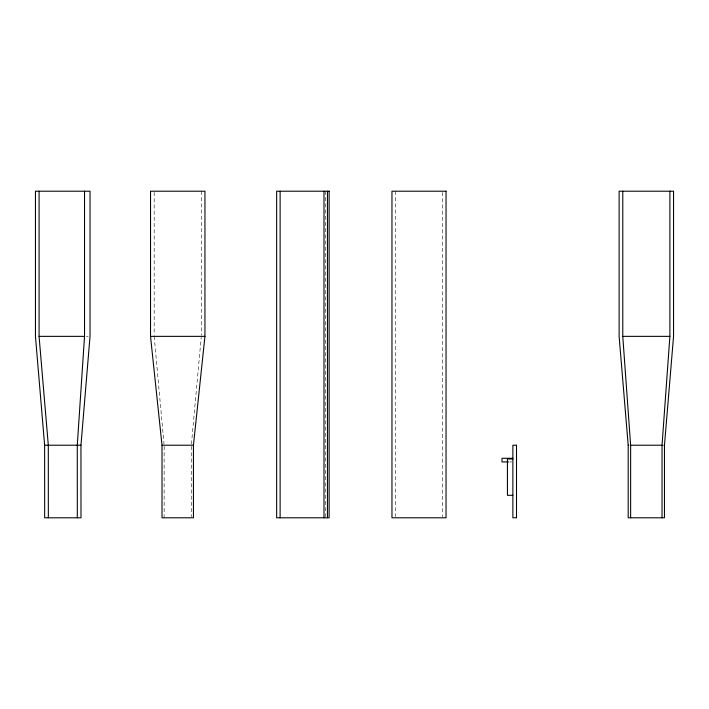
<?xml version="1.0" encoding="UTF-8"?>
<svg xmlns="http://www.w3.org/2000/svg" width="709" height="709" viewBox="0 0 709 709"><rect width="100%" height="100%" fill="white"/><g stroke="black" fill="none" stroke-linecap="round" stroke-linejoin="round"><path stroke-width="0.53" stroke-dasharray="3.54 2.66" d="M191.43 444.118L201.188 337.457M86.374 336.358L88.191 336.358M509.611 461.922L511.783 461.922M154.172 336.358L164.027 444.118M442.646 192.316L442.646 516.684M395.356 191.208L395.356 516.684M325.458 191.208L325.458 516.684M201.285 191.208L201.285 335.26M191.333 446.315L191.333 516.693M164.133 446.315L164.133 517.792M154.172 192.307L154.172 335.26"/><path stroke-width="1.06" d="M84.531 191.208L84.531 336.358L77.281 445.217L77.316 517.792M662.038 517.792L662.038 445.217L669.89 336.358L669.89 191.208M80.959 445.217L90.025 336.358L90.025 191.208L35.45 191.208L35.45 336.358L44.632 445.217L44.667 517.792L80.994 517.792L80.959 445.217L44.632 445.217M664.475 445.217L673.55 336.358L673.55 191.208L619.117 191.208L619.117 336.358L628.192 445.217L628.192 517.792L664.475 517.792L664.475 445.217L663.863 445.217M193.442 445.217L204.945 336.358L204.945 191.208L150.521 191.208L150.521 336.358L162.015 445.217L162.015 517.792L193.442 517.792L193.442 445.217L162.015 445.217M39.075 191.208L39.075 336.358L84.531 336.358M150.521 336.358L204.945 336.358M622.777 191.208L622.777 336.358L669.89 336.358M628.192 445.217L628.812 445.217M622.777 336.358L630.629 445.217L662.038 445.217M512.873 458.289L501.99 458.289L501.99 461.922L508.521 461.922M512.873 459.007L507.431 459.007L507.431 495.299L512.873 495.299M39.075 336.358L48.309 445.217L48.345 517.792M630.629 445.217L630.629 517.792M327.452 191.208L327.452 517.792M323.986 191.208L323.986 517.792M280.117 191.208L280.117 517.792M329.118 191.208L276.652 191.208L276.652 517.792L329.118 517.792L329.118 191.208M446.041 191.208L391.962 191.208L391.962 517.792L446.041 517.792L446.041 191.208M516.506 445.217L512.873 445.217L512.873 517.792L516.506 517.792L516.506 445.217"/></g></svg>
